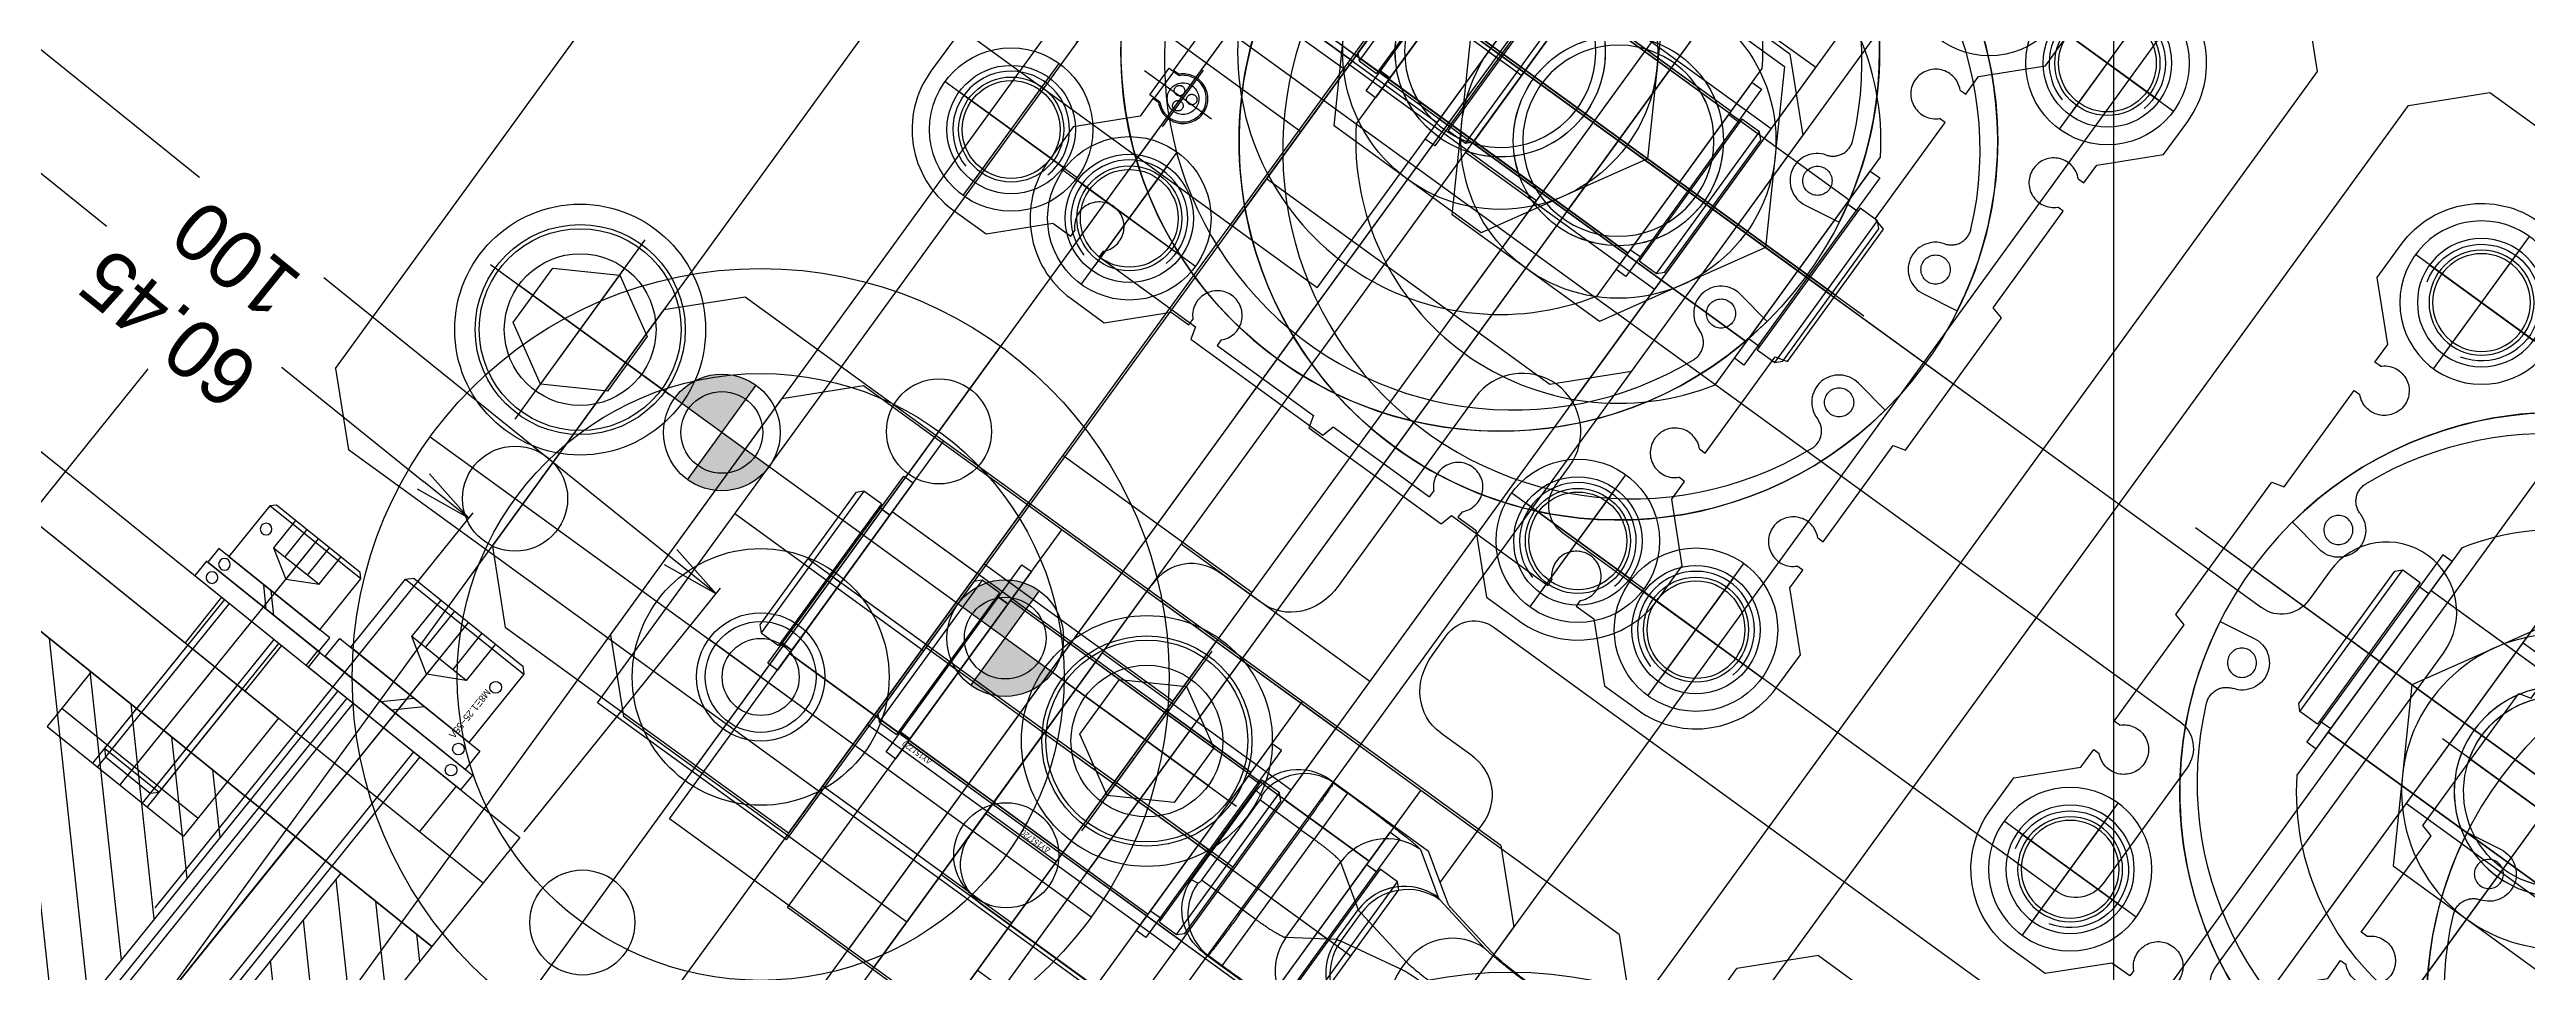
# Model space of a CAD drawing. Header units: millimetres. Extents: x 10462777 to 22643323, y 453826 to 1389191.
# Drawn here: x 11278821.9 to 11279034.1, y 585099.3 to 585178.3 of the extents above; entities that cross this region are included whole.
import ezdxf
from ezdxf.enums import TextEntityAlignment as Align

# ---------------------------------------------------------------- set-up
doc = ezdxf.new("R2010")
doc.units = ezdxf.units.MM
doc.header["$LTSCALE"] = 200
doc.header["$MEASUREMENT"] = 0
doc.header["$PDMODE"] = 35
doc.header["$PDSIZE"] = -5
for name, pattern in [('CENTER', [2, 1.25, -0.25, 0.25, -0.25]), ('HIDDEN', [3.75, 2.5, -1.25]), ('PHANTOM', [2.5, 1.25, -0.25, 0.25, -0.25, 0.25, -0.25]), ('PHANTOM2', [31.75, 15.875, -3.175, 3.175, -3.175, 3.175, -3.175])]:
    doc.linetypes.add(name, pattern=pattern)
doc.layers.get('0').update_dxf_attribs({"linetype": 'CONTINUOUS'})
doc.layers.get('DEFPOINTS').update_dxf_attribs({"linetype": 'CONTINUOUS'})
for name, color, linetype in [('1', 1, 'CENTER'), ('5', 4, 'CONTINUOUS'), ('BOM', 6, 'CONTINUOUS'), ('BOM-T', 4, 'CONTINUOUS'), ('CENTER', 1, 'CONTINUOUS'), ('CL', 3, 'CONTINUOUS'), ('DR1438-001-009-000', 7, 'CONTINUOUS'), ('DR1438-001-010-000', 7, 'CONTINUOUS'), ('DR1438-001-010-001', 7, 'CONTINUOUS'), ('DR1501-002-005-002', 7, 'CONTINUOUS'), ('HIDDEN', 7, 'HIDDEN'), ('HL', 2, 'HIDDEN'), ('THIN', 3, 'CONTINUOUS'), ('V', 6, 'PHANTOM2')]:
    doc.layers.add(name, color=color, linetype=linetype)
doc.layers.add('LAYOUT', color=8, linetype='CONTINUOUS', lineweight=25)
doc.styles.get("Standard").update_dxf_attribs({"font": 'SYMBOL'})
doc.dimstyles.new('DS ROBOTEC', dxfattribs={"dimscale": 0, "dimtxt": 2.5, "dimasz": 2.5, "dimexe": 0.3, "dimexo": 0.3, "dimgap": 0.5, "dimtad": 1, "dimzin": 9, "dimdsep": 46, "dimtxsty": 'Standard', "dimblk": 'OPEN', "dimcen": 0, "dimclrd": 4, "dimclre": 4, "dimclrt": 110, "dimazin": 2, "dimtm": 1.5, "dimtfac": 1, "dimtmove": 0, "dimatfit": 3, "dimldrblk": 'OPEN', "dimfxl": 1, "dimtfill": 1, "dimtolj": 1, "dimlwd": -1, "dimlwe": -1, "dimarcsym": 0})

# ---------------------------------------------------------------- blocks, each defined once
blk = doc.blocks.new('A$C64415E36')
at = {"layer": 'DR1438-001-009-000'}
h = blk.add_hatch(dxfattribs=at)
h.set_pattern_fill('ANSI31', color=3)
h.set_pattern_definition([(45, (-38823.7765, -495.9302), (-2.24506403, 2.24506403), [])])
h.paths.add_polyline_path([(0, 100), (0, 90), (25, 90), (25, 100)])
h.paths.add_polyline_path([(0, 20), (25, 20), (25, 80), (0, 80)])
h.paths.add_polyline_path([(25, 0), (25, 10), (0, 10), (0, 0)])
for q in [(25, 100), (0, 0)]:
    blk.add_line((25, 0), q, dxfattribs=at)
at = {"layer": 'DR1438-001-009-000', "color": 2, "linetype": 'HIDDEN'}
for p, q in [((25, 20), (0, 20)), ((25, 10), (0, 10))]:
    blk.add_line(p, q, dxfattribs=at)
at = {"layer": 'DR1438-001-009-000', "color": 1, "linetype": 'CENTER'}
blk.add_line((0, 15), (25, 15), dxfattribs=at)
blk = doc.blocks.new('MCLBM1')
at = {"layer": 'BOM', "color": 0}
blk.add_circle((0, 0), 0.5, dxfattribs=at)
at = {"flags": 10}
blk.add_attdef('BM', text='', height=0.5, dxfattribs=at).set_placement((0, 0), align=Align.MIDDLE)
at = {"flags": 9}
for tag, p in [('NAME', (0, -1)), ('ENAME', (0, -2)), ('SPEC', (0, -3)), ('MATERIAL', (0, -4)), ('WEIGHT', (0, -6)), ('REMARK', (0, -5)), ('USER1', (0, -8)), ('PRICE', (0, -7)), ('USER2', (0, -9)), ('USER3', (0, -10)), ('USER4', (0, -11)), ('USER5', (0, -12)), ('USER6', (0, -13))]:
    blk.add_attdef(tag, p, '', height=0.5, dxfattribs=at)
blk = doc.blocks.new('A$C655773BF')
for p, q in [((0.5, 2), (0.5, 15)), ((62.32, 12.5), (62.32, 4.5)), ((10, 8.07), (8, 10.07)), ((10, 6.93), (8, 8.93))]:
    blk.add_line(p, q)
for points in [[(10, 17), (11.6, 17), (11.6, 0), (10, 0)], [(8, 2), (0.5, 2), (0, 2.5), (0, 14.5), (0.5, 15), (8, 15)], [(8, 16.2), (10, 16.2), (10, 0.8), (8, 0.8)]]:
    blk.add_lwpolyline(points, close=True)
blk.add_lwpolyline([(11.6, 12.5), (62.32, 12.5), (63, 11.82), (63, 5.18), (62.32, 4.5), (11.6, 4.5)])
at = {"layer": 'CENTER'}
for q in [(5.73, 8.5), (63, 8.5)]:
    blk.add_line((0, 8.5), q, dxfattribs=at)
at = {"layer": 'HIDDEN'}
blk.add_line((4, 11.5), (4, 5.5), dxfattribs=at)
for points in [[(0, 11.5), (4, 11.5), (5.73, 8.5), (5.73, 8.5), (4, 5.5), (0, 5.5)], [(0, 10), (4, 10)], [(4, 7), (0, 7)]]:
    blk.add_lwpolyline(points, dxfattribs=at)
at = {"layer": 'THIN'}
for p, q in [((11.6, 11.82), (63, 11.82)), ((11.6, 5.18), (63, 5.18))]:
    blk.add_line(p, q, dxfattribs=at)
at = {"layer": 'BOM'}
for p in [(9, 14.66), (10.8, 15.3), (2.88, 13.83)]:
    blk.add_blockref('MCLBM1', p, dxfattribs=at)
at = {"layer": 'BOM-T', "color": 4}
blk.add_text('M8X1.25-55L', height=0.6, dxfattribs=at).set_placement((3.48, 13.53), align=Align.MIDDLE_LEFT)
blk = doc.blocks.new('A$C1DB31627')
for p, q in [((0.4, 1.25), (0.4, 11.25)), ((25.46, 9.25), (25.46, 3.25)), ((7.5, 5.92), (6, 7.42)), ((7.5, 5.08), (6, 6.58))]:
    blk.add_line(p, q)
for points in [[(6, 1.25), (0.4, 1.25), (0, 1.65), (0, 10.85), (0.4, 11.25), (6, 11.25)], [(6, 12.35), (7.5, 12.35), (7.5, 0.15), (6, 0.15)], [(7.5, 12.5), (9.1, 12.5), (9.1, 0), (7.5, 0)]]:
    blk.add_lwpolyline(points, close=True)
blk.add_lwpolyline([(9.1, 9.25), (25.46, 9.25), (26, 8.71), (26, 3.79), (25.46, 3.25), (9.1, 3.25)])
at = {"layer": 'CENTER'}
for q in [(4.44, 6.25), (26, 6.25)]:
    blk.add_line((0, 6.25), q, dxfattribs=at)
at = {"layer": 'HIDDEN'}
blk.add_line((3, 8.75), (3, 3.75), dxfattribs=at)
for points in [[(0, 8.75), (3, 8.75), (4.44, 6.25), (4.44, 6.25), (3, 3.75), (0, 3.75)], [(0, 7.5), (3, 7.5)], [(3, 5), (0, 5)]]:
    blk.add_lwpolyline(points, dxfattribs=at)
at = {"layer": 'THIN'}
for p, q in [((9.1, 8.71), (26, 8.71)), ((9.1, 3.79), (26, 3.79))]:
    blk.add_line(p, q, dxfattribs=at)
at = {"layer": 'BOM'}
for p in [(2.16, 10.25), (6.75, 11.13), (8.3, 11.25)]:
    blk.add_blockref('MCLBM1', p, dxfattribs=at)
blk = doc.blocks.new('_OPEN')
at = {"color": 0, "linetype": 'ByBlock'}
for p, q in [((-1, 0.167), (0, 0)), ((0, 0), (-1, -0.167)), ((0, 0), (-1, 0))]:
    blk.add_line(p, q, dxfattribs=at)
blk = doc.blocks.new('*D176')
at = {"color": 4, "linetype": 'ByBlock', "transparency": 16777216}
for p, q in [((11471506.23, 501828.22), (11471549.68, 501828.22)), ((11471549.08, 501823.22), (11471549.08, 501772.77)), ((11471506.22, 501767.77), (11471549.68, 501767.77))]:
    blk.add_line(p, q, dxfattribs=at)
at = {"layer": 'DEFPOINTS', "color": 0, "transparency": 16777216}
for p in [(11471505.63, 501828.22, 42), (11471505.62, 501767.77, 42), (11471549.08, 501767.77)]:
    blk.add_point(p, dxfattribs=at)
at = {"color": 4, "transparency": 16777216, "xscale": 5, "yscale": 5, "zscale": 5}
for p, rotation in [((11471549.08, 501828.22), 90), ((11471549.08, 501767.77), 270)]:
    blk.add_blockref('_OPEN', p, dxfattribs=dict(at, rotation=rotation))
at = {"color": 110, "transparency": 16777216, "insert": (11471545.58, 501798), "char_height": 5, "attachment_point": 5, "rotation": 90, "bg_fill": 3, "box_fill_scale": 1.25, "bg_fill_color": 256, "bg_fill_true_color": 13158600, "bg_fill_transparency": 0}
blk.add_mtext('\\A1;60.45', dxfattribs=at)
blk = doc.blocks.new('*D177')
at = {"color": 4, "linetype": 'ByBlock', "transparency": 16777216}
for p, q in [((11471531.11, 501847.22), (11471557.92, 501847.22)), ((11471557.32, 501752.22), (11471557.32, 501842.22)), ((11471531.11, 501747.22), (11471557.92, 501747.22))]:
    blk.add_line(p, q, dxfattribs=at)
at = {"layer": 'DEFPOINTS', "color": 0, "transparency": 16777216}
for p in [(11471530.51, 501847.22, -0.49), (11471557.32, 501847.22), (11471530.51, 501747.22, -0.49)]:
    blk.add_point(p, dxfattribs=at)
at = {"color": 4, "transparency": 16777216, "xscale": 5, "yscale": 5, "zscale": 5}
for p, rotation in [((11471557.32, 501847.22), 90), ((11471557.32, 501747.22), 270)]:
    blk.add_blockref('_OPEN', p, dxfattribs=dict(at, rotation=rotation))
at = {"color": 110, "transparency": 16777216, "insert": (11471553.82, 501797.22), "char_height": 5, "attachment_point": 5, "rotation": 90, "bg_fill": 3, "box_fill_scale": 1.25, "bg_fill_color": 256, "bg_fill_true_color": 13158600, "bg_fill_transparency": 0}
blk.add_mtext('\\A1;100', dxfattribs=at)
blk = doc.blocks.new('A$C363B129D')
at = {"layer": 'DR1438-001-010-001'}
for p, q in [((13, 55, -0.49), (0, 55, -0.49)), ((0, 55, -42.48), (0, 40, -42.48)), ((2, 55, -42.48), (2, 40, -42.48)), ((13, 55, -0.49), (13, 0, -0.49)), ((6, 40, -0.49), (0, 40, -0.49)), ((6, 40, -0.49), (6, 15, -0.49)), ((0, 15, -42.48), (0, 0, -42.48)), ((6, 15, -0.49), (0, 15, -0.49)), ((2, 15, -42.48), (2, 0, -42.48)), ((13, 0, -0.49), (0, 0, -0.49))]:
    blk.add_line(p, q, dxfattribs=at)
at = {"layer": 'DR1438-001-010-001', "color": 2, "linetype": 'HIDDEN'}
for p, q in [((13, 51, -0.49), (0, 51, -0.49)), ((13, 50.46, -0.49), (0, 50.46, -0.49)), ((13, 45.54, -0.49), (0, 45.54, -0.49)), ((13, 45, -0.49), (0, 45, -0.49)), ((13, 10, -0.49), (0, 10, -0.49)), ((13, 9.46, -0.49), (0, 9.46, -0.49)), ((13, 4.54, -0.49), (0, 4.54, -0.49)), ((13, 4, -0.49), (0, 4, -0.49))]:
    blk.add_line(p, q, dxfattribs=at)
at = {"layer": 'DR1438-001-010-001', "color": 1, "linetype": 'CENTER'}
for p, q in [((13, 48, -0.49), (0, 48, -0.49)), ((13, 7, -0.49), (0, 7, -0.49))]:
    blk.add_line(p, q, dxfattribs=at)
blk = doc.blocks.new('A$C321A0869')
at = {"layer": '1', "color": 155, "linetype": 'Continuous'}
for p, q in [((439, 386.36), (439, 383.26)), ((451, 353.26), (451, 386.36)), ((436.1, 380.36), (281.83, 380.36)), ((103.9, 368.36), (436.1, 368.36)), ((439, 365.47), (439, 353.26)), ((371, 355.36), (371, 335.39)), ((381, 353.26), (381, 355.36)), ((436.1, 350.36), (383.9, 350.36)), ((383.9, 340.36), (463.1, 340.36)), ((381, 335.39), (381, 337.47)), ((366.49, 330.36), (362.33, 330.36)), ((388.67, 330.36), (385.51, 330.36)), ((358, 326.03), (358, 299.69)), ((393, 319.97), (393, 326.03)), ((380.23, 321.56), (380.57, 321.51)), ((380.23, 321.56), (390.61, 321.56)), ((380.57, 321.51), (382.07, 321.51)), ((382.07, 321.51), (382.07, 316.61)), ((389.96, 321.25), (393.59, 318.83)), ((394.69, 318.84), (390.61, 321.56)), ((393.88, 318.74), (399.45, 317.64)), ((400.54, 317.65), (394.96, 318.76)), ((375.61, 307.64), (375.61, 317.09)), ((375.61, 317.09), (376.22, 317.01)), ((380.67, 316.61), (376.33, 316.61)), ((376.33, 316.61), (376.33, 308.12)), ((380.67, 316.61), (380.67, 308.12)), ((380.67, 316.61), (382.07, 316.61)), ((382.07, 308.12), (382.07, 316.61)), ((385.07, 308.38), (385.07, 316.35)), ((385.07, 316.35), (388.69, 313.94)), ((388.69, 310.79), (388.69, 313.94)), ((389.05, 310.88), (389.05, 313.85)), ((389.05, 313.85), (394.63, 312.74)), ((394.63, 311.99), (389.05, 310.88)), ((394.63, 311.99), (394.63, 312.74)), ((388.69, 310.79), (385.07, 308.38)), ((380.67, 308.12), (376.33, 308.12)), ((382.07, 308.12), (380.67, 308.12)), ((382.07, 303.22), (382.07, 308.12)), ((376.22, 307.72), (375.61, 307.64)), ((380.57, 303.22), (380.23, 303.17)), ((380.23, 303.17), (390.61, 303.17)), ((382.07, 303.22), (380.57, 303.22)), ((362.33, 295.36), (381, 295.36))]:
    blk.add_line(p, q, dxfattribs=at)
for centre, radius in [((445, 386.36), 6), ((376, 355.36), 5)]:
    blk.add_arc(centre, radius, 0, 180, dxfattribs=at)
at = {"layer": '1', "color": 155, "linetype": 'Continuous', "extrusion": (0, 0, -1)}
for centre, major_axis, ratio, start_param, end_param in [((435.89, 383.47), (-2.27, 2.27), 0.935113, 2.389713, 3.893472), ((435.89, 365.26), (-2.27, -2.27), 0.935113, 2.389713, 3.893472), ((384.11, 353.47), (2.27, 2.27), 0.935113, 2.389713, 3.893472), ((435.89, 353.47), (-2.27, 2.27), 0.935113, 2.389713, 3.893472), ((454.11, 353.47), (2.27, 2.27), 0.935113, 2.389713, 3.893472), ((384.11, 337.26), (2.27, -2.27), 0.935113, 2.389713, 3.893472), ((365.82, 336.14), (-2.5, 5.38), 0.84361, 2.073745, 3.514768), ((386.18, 336.14), (-2.5, -5.38), 0.84361, 5.91001, 7.351033), ((380.27, 317.05), (4.62, -0.6), 0.965377, 3.016436, 4.5782), ((414.66, 318.88), (-20, 0), 0.034921, 6.108652, 6.230825), ((410.38, 317.71), (-10, 0), 0.034921, 4.902671, 6.108652), ((380.27, 307.68), (-4.62, -0.6), 0.965377, 4.846578, 6.408341)]:
    blk.add_ellipse(centre, major_axis=major_axis, ratio=ratio, start_param=start_param, end_param=end_param, dxfattribs=at)
at = {"layer": '1', "color": 155, "linetype": 'Continuous'}
for centre, major_axis, ratio, start_param, end_param in [((363.77, 324.59), (4.56, -4.56), 0.774597, 2.482535, 3.800651), ((387.23, 324.59), (-4.56, -4.56), 0.774597, 2.482535, 3.800651), ((380.57, 317.01), (0.58, 4.46), 0.965377, 0.134189, 1.695952), ((389.96, 316.35), (2.72, 4.08), 0.998023, 0.588682, 2.157652), ((393.59, 313.94), (2.72, 4.08), 0.998023, 0.588682, 2.157652), ((393.88, 313.85), (0.95, 4.81), 0.984226, 0.198568, 1.763304), ((399.45, 312.74), (0.95, 4.81), 0.984226, 0.198568, 1.763304), ((399.45, 311.99), (0.95, -4.81), 0.984226, 4.519881, 6.084617), ((393.59, 310.79), (2.72, -4.08), 0.998023, 4.125534, 5.694504), ((393.88, 310.88), (0.95, -4.81), 0.984226, 4.519881, 6.084617), ((389.96, 308.38), (2.72, -4.08), 0.998023, 4.125534, 5.694504), ((380.57, 307.72), (0.58, -4.46), 0.965377, 4.587233, 6.148996), ((363.77, 301.14), (4.56, 4.56), 0.774597, 2.482535, 3.800651)]:
    blk.add_ellipse(centre, major_axis=major_axis, ratio=ratio, start_param=start_param, end_param=end_param, dxfattribs=at)
for points in [[(380.57, 321.51), (380.58, 321.5), (380.58, 321.47), (380.6, 321.35), (380.61, 321.16), (380.62, 320.91), (380.63, 320.59), (380.64, 320.23), (380.65, 319.81), (380.66, 319.35), (380.66, 318.85), (380.67, 318.32), (380.67, 317.76), (380.67, 317.19), (380.67, 316.81), (380.67, 316.61)], [(393.59, 318.83), (393.6, 318.82), (393.64, 318.8), (393.74, 318.77), (393.83, 318.75), (393.88, 318.74)], [(376.22, 317.01), (376.23, 317.01), (376.24, 317.01), (376.25, 317), (376.26, 316.98), (376.27, 316.96), (376.28, 316.94), (376.29, 316.91), (376.3, 316.87), (376.31, 316.84), (376.32, 316.8), (376.32, 316.75), (376.33, 316.71), (376.33, 316.66), (376.33, 316.63), (376.33, 316.61)], [(382.07, 316.61), (382.18, 316.61), (382.39, 316.61), (382.72, 316.61), (383.03, 316.6), (383.34, 316.59), (383.62, 316.57), (383.89, 316.56), (384.14, 316.54), (384.37, 316.52), (384.56, 316.49), (384.73, 316.47), (384.87, 316.44), (384.97, 316.41), (385.04, 316.38), (385.06, 316.36), (385.07, 316.35)], [(399.45, 317.64), (399.51, 317.63), (399.66, 317.61), (399.98, 317.57), (400.39, 317.54), (400.88, 317.51), (401.46, 317.48), (402.11, 317.45), (402.83, 317.42), (403.62, 317.4), (404.46, 317.38), (405.36, 317.36), (406.3, 317.35), (407.28, 317.34), (408.28, 317.33), (408.96, 317.32), (409.3, 317.32)], [(388.69, 313.94), (388.71, 313.93), (388.76, 313.91), (388.88, 313.88), (388.99, 313.86), (389.05, 313.85)], [(394.63, 312.74), (394.71, 312.73), (394.93, 312.71), (395.39, 312.67), (395.98, 312.64), (396.7, 312.61), (397.53, 312.58), (398.48, 312.55), (399.52, 312.53), (400.67, 312.5), (401.89, 312.48), (403.19, 312.46), (404.56, 312.45), (405.97, 312.44), (407.42, 312.43), (408.89, 312.42), (409.89, 312.42), (410.38, 312.42)], [(410.38, 312.31), (409.89, 312.31), (408.89, 312.31), (407.42, 312.3), (405.97, 312.29), (404.56, 312.28), (403.19, 312.27), (401.89, 312.25), (400.67, 312.23), (399.52, 312.2), (398.48, 312.18), (397.53, 312.15), (396.7, 312.12), (395.98, 312.09), (395.39, 312.06), (394.93, 312.02), (394.71, 312), (394.63, 311.99)], [(389.05, 310.88), (388.99, 310.87), (388.88, 310.85), (388.76, 310.82), (388.71, 310.8), (388.69, 310.79)], [(376.33, 308.12), (376.33, 308.1), (376.33, 308.07), (376.33, 308.02), (376.32, 307.98), (376.32, 307.93), (376.31, 307.89), (376.3, 307.85), (376.29, 307.82), (376.28, 307.79), (376.27, 307.77), (376.26, 307.74), (376.25, 307.73), (376.24, 307.72), (376.23, 307.72), (376.22, 307.72)], [(380.67, 308.12), (380.67, 307.92), (380.67, 307.54), (380.67, 306.97), (380.67, 306.41), (380.66, 305.88), (380.66, 305.38), (380.65, 304.92), (380.64, 304.5), (380.63, 304.13), (380.62, 303.82), (380.61, 303.57), (380.6, 303.38), (380.58, 303.26), (380.58, 303.23), (380.57, 303.22)], [(385.07, 308.38), (385.06, 308.37), (385.04, 308.35), (384.97, 308.32), (384.87, 308.29), (384.73, 308.26), (384.56, 308.24), (384.37, 308.21), (384.14, 308.19), (383.89, 308.17), (383.62, 308.15), (383.34, 308.14), (383.03, 308.13), (382.72, 308.12), (382.39, 308.12), (382.18, 308.12), (382.07, 308.12)]]:
    blk.add_open_spline(points, degree=3, dxfattribs=at)
for points, knots in [([(382.07, 321.51), (382.36, 321.51), (382.92, 321.51), (383.76, 321.51), (384.58, 321.5), (385.11, 321.49), (385.36, 321.49)], [0, 0, 0, 0, 0.252802, 0.505605, 0.758407, 1, 1, 1, 1]), ([(385.36, 321.49), (385.37, 321.49), (385.64, 321.48), (386.16, 321.47), (386.87, 321.45), (387.52, 321.44), (388.11, 321.41), (388.63, 321.39), (389.07, 321.36), (389.43, 321.34), (389.71, 321.31), (389.89, 321.28), (389.95, 321.26), (389.96, 321.25)], [0, 0, 0, 0, 0.004415, 0.103973, 0.203532, 0.30309, 0.402649, 0.502207, 0.601766, 0.701324, 0.800883, 0.900441, 1, 1, 1, 1]), ([(385.34, 303.24), (385.09, 303.24), (384.58, 303.23), (383.76, 303.22), (382.92, 303.22), (382.36, 303.22), (382.07, 303.22)], [0, 0, 0, 0, 0.236866, 0.491244, 0.745622, 1, 1, 1, 1])]:
    blk.add_open_spline(points, degree=3, knots=knots, dxfattribs=at)
blk = doc.blocks.new('A$C381A53E2')
at = {"layer": 'V'}
for p, q in [((38.5, 84), (38.5, 0)), ((8.5, 75.5), (8.5, 61.5)), ((19.5, 67.8), (19.5, 74.88)), ((8.5, 73.5), (8.5, 63.5)), ((18.1, 72.8), (20.9, 72.8)), ((16.5, 70.8), (22.5, 70.8)), ((1.5, 68.5), (15.5, 68.5)), ((3.5, 68.5), (13.5, 68.5)), ((0, 38.5), (77, 38.5)), ((8.5, 15.5), (8.5, 1.5)), ((68.5, 15.5), (68.5, 1.5)), ((8.5, 13.5), (8.5, 3.5)), ((68.5, 13.5), (68.5, 3.5)), ((1.5, 8.5), (15.5, 8.5)), ((3.5, 8.5), (13.5, 8.5)), ((61.5, 8.5), (75.5, 8.5)), ((63.5, 8.5), (73.5, 8.5))]:
    blk.add_line(p, q, dxfattribs=at)
blk.add_lwpolyline([(28.03, 72.9), (21, 72.9), (21, 72.3, -2.42), (18, 72.3), (18, 72.9), (16.12, 72.9), (12.02, 77), (8.5, 77, 0.414), (0, 68.5), (0, 64.98), (4.1, 60.88), (4.1, 59), (4.69, 59, -2.42), (4.69, 56), (4.1, 56), (4.1, 45.79), (3, 45.5), (3, 31.5), (4.1, 31.2), (4.1, 21), (4.69, 21, -2.42), (4.69, 18), (4.1, 18), (4.1, 16.12), (0, 12.02), (0, 8.5, 0.414), (8.5, 0), (12.02, 0), (16.12, 4.1), (18, 4.1), (18, 4.69, -2.42), (21, 4.69), (21, 4.1), (31.2, 4.1), (31.5, 3), (45.5, 3), (45.79, 4.1), (56, 4.1), (56, 4.69, -2.42), (59, 4.69), (59, 4.1), (60.88, 4.1), (64.98, 0), (68.5, 0, 0.414), (77, 8.5)], format="xyb", dxfattribs=at)
for points in [[(20.9, 73.3), (20.9, 72.23, -2.448776), (18.1, 72.23), (18.1, 73.3)], [(43.76, 6.43, 0.922), (38.5, 71, 0.922), (33.24, 6.43), (33.77, 9.64, 0.944), (29.24, 10.7, -0.446), (26.88, 9.6, -0.818), (38.5, 67, -0.818), (50.12, 9.6, -0.446), (47.76, 10.7, 0.944), (43.23, 9.64)]]:
    blk.add_lwpolyline(points, format="xyb", close=True, dxfattribs=at)
blk.add_lwpolyline([(25, 30.71), (25, 46.29), (38.5, 54.09), (52, 46.29), (52, 30.71), (38.5, 22.91), (25, 30.71)], dxfattribs=at)
for centre, radius in [((8.5, 68.5), 7), ((8.5, 68.5), 4.5), ((8.5, 68.5), 4.19), ((38.5, 38.5), 32.5), ((19.5, 70.8), 1.35), ((18.75, 70.8), 0.45), ((19.88, 71.45), 0.45), ((19.88, 70.15), 0.45), ((38.5, 38.5), 13.5), ((38.5, 38.5), 9), ((8.5, 8.5), 7), ((68.5, 8.5), 7), ((8.5, 8.5), 4.5), ((68.5, 8.5), 4.5), ((8.5, 8.5), 4.19), ((31.47, 10.02), 1.25), ((45.53, 10.02), 1.25), ((68.5, 8.5), 4.19)]:
    blk.add_circle(centre, radius, dxfattribs=at)
for centre, radius in [((8.5, 68.5), 5), ((38.5, 38.5), 8.19), ((8.5, 8.5), 5), ((68.5, 8.5), 5)]:
    blk.add_arc(centre, radius, 255, 165, dxfattribs=at)
blk = doc.blocks.new('A$C1DFB16BD')
at = {"layer": 'CL'}
for p, q in [((22.5, 0), (22.5, 38)), ((0, 19), (45, 19))]:
    blk.add_line(p, q, dxfattribs=at)
at = {"layer": 'DR1501-002-005-002'}
for p, q in [((10.45, 38), (34.55, 38)), ((2.34, 29), (42.66, 29)), ((2.34, 9), (42.66, 9)), ((10.45, 0), (34.55, 0))]:
    blk.add_line(p, q, dxfattribs=at)
blk.add_circle((22.5, 19), 9, dxfattribs=at)
for start, end in [(122.3875, 237.6125), (302.3875, 57.6125)]:
    blk.add_arc((22.5, 19), 22.5, start, end, dxfattribs=at)
at = {"layer": 'HL'}
for p, q in [((15, 38), (15, 29)), ((30, 38), (30, 29)), ((15, 0), (15, 9)), ((30, 0), (30, 9))]:
    blk.add_line(p, q, dxfattribs=at)
at = {"layer": 'THIN'}
blk.add_arc((22.5, 19), 8.19, 75, 345, dxfattribs=at)
blk = doc.blocks.new('A$C3D036A4C')
at = {"layer": 'DR1501-002-005-002'}
h = blk.add_hatch(color=256, dxfattribs=at)
h.dxf.hatch_style = 1
h.paths.add_polyline_path([(20, 65), (20, 63.5, -0.414214), (23.5, 60), (25, 60, 0.414214)])
h.paths.add_polyline_path([(20, 63.5), (20, 60), (23.5, 60, 0.414214)], flags=17)
h.paths.add_polyline_path([(20, 60), (16.5, 60, 0.414214), (20, 56.5)], flags=17)
h.paths.add_polyline_path([(16.5, 60), (15, 60, 0.414214), (20, 55), (20, 56.5, -0.414214)])
h = blk.add_hatch(color=256, dxfattribs=at)
h.dxf.hatch_style = 1
h.paths.add_polyline_path([(20, 35), (20, 33.5, -0.414214), (23.5, 30), (25, 30, 0.414214)])
h.paths.add_polyline_path([(20, 33.5), (20, 30), (23.5, 30, 0.414214)], flags=17)
h.paths.add_polyline_path([(20, 30), (16.5, 30, 0.414214), (20, 26.5)], flags=17)
h.paths.add_polyline_path([(16.5, 30), (15, 30, 0.414214), (20, 25), (20, 26.5, -0.414214)])
at = {"layer": 'CL'}
for p, q in [((20, 8.5), (20, 81.5)), ((13.5, 75), (26.5, 75)), ((85, 26), (85, 64)), ((15, 60), (25, 60)), ((0, 45), (100, 45)), ((15, 30), (25, 30)), ((13.5, 15), (26.5, 15))]:
    blk.add_line(p, q, dxfattribs=at)
at = {"layer": 'DR1501-002-005-002'}
for p, q in [((5, 90), (0, 85)), ((5, 90), (95, 90)), ((100, 85), (95, 90)), ((0, 5), (0, 85)), ((100, 5), (100, 85)), ((60, 26), (60, 64)), ((60, 64), (100, 64)), ((60, 55), (100, 55)), ((60, 35), (100, 35)), ((60, 26), (100, 26)), ((100, 5), (95, 0)), ((5, 0), (95, 0))]:
    blk.add_line(p, q, dxfattribs=at)
for centre, radius in [((20, 75), 6.5), ((20, 60), 3.5), ((20, 30), 3.5), ((20, 15), 6.5)]:
    blk.add_circle(centre, radius, dxfattribs=at)
at = {"layer": 'HL'}
for p, q in [((77.5, 55), (77.5, 64)), ((92.5, 55), (92.5, 64)), ((77.5, 35), (77.5, 26)), ((92.5, 35), (92.5, 26))]:
    blk.add_line(p, q, dxfattribs=at)
for centre in [(20, 60), (20, 30)]:
    blk.add_circle(centre, 5, dxfattribs=at)
blk = doc.blocks.new('A$C148D47CC')
at = {"layer": '5'}
for p, q in [((82.5, 0), (82.5, 20)), ((97.5, 0), (97.5, 20)), ((152.5, 0), (152.5, 20)), ((167.5, 0), (167.5, 20))]:
    blk.add_line(p, q, dxfattribs=at)
at = {"layer": 'CL'}
for p, q in [((90, 0), (90, 20)), ((160, 0), (160, 20)), ((10, 4.5), (10, 15.5)), ((0, 10), (175, 10))]:
    blk.add_line(p, q, dxfattribs=at)
at = {"layer": 'DR1501-002-005-002'}
for p, q in [((0, 0), (0, 20)), ((0, 20), (175, 20)), ((20, 0), (20, 20)), ((75, 0), (75, 20)), ((110, 0), (110, 20)), ((175, 0), (175, 20)), ((0, 0), (175, 0))]:
    blk.add_line(p, q, dxfattribs=at)
blk.add_circle((10, 10), 3.3, dxfattribs=at)
at = {"layer": 'HL'}
for p, q in [((81.5, 0), (81.5, 20)), ((98.5, 0), (98.5, 20)), ((151.5, 0), (151.5, 20)), ((168.5, 0), (168.5, 20))]:
    blk.add_line(p, q, dxfattribs=at)
blk.add_circle((10, 10), 5.5, dxfattribs=at)
blk = doc.blocks.new('A$C69DB7109')
at = {"layer": '5'}
for p, q in [((7.5, -55), (7.5, -35)), ((22.5, -55), (22.5, -35))]:
    blk.add_line(p, q, dxfattribs=at)
at = {"layer": 'CL'}
for p, q in [((55, -20.5), (55, -9.5)), ((85, -80.5), (85, -9.5)), ((49.5, -15), (60.5, -15)), ((15, -55), (15, -35)), ((-10, -45), (130, -45)), ((55, -80.5), (55, -69.5)), ((115, -80.5), (115, -69.5)), ((49.5, -75), (60.5, -75)), ((109.5, -75), (120.5, -75))]:
    blk.add_line(p, q, dxfattribs=at)
at = {"layer": 'DR1501-002-005-002'}
for p, q in [((0, 0), (-5, -5)), ((0, 0), (125, 0)), ((-5, -35), (-5, -5)), ((130, -85), (130, -5)), ((-5, -35), (30, -35)), ((0, -55), (0, -35)), ((30, -55), (30, -35)), ((-5, -55), (30, -55)), ((-5, -85), (-5, -55)), ((0, -90), (-5, -85)), ((125, -90), (130, -85)), ((0, -90), (125, -90))]:
    blk.add_line(p, q, dxfattribs=at)
for centre in [(55, -15), (55, -75), (115, -75)]:
    blk.add_circle(centre, 5.5, dxfattribs=at)
at = {"layer": 'HL'}
for p, q in [((6.5, -55), (6.5, -35)), ((23.5, -55), (23.5, -35))]:
    blk.add_line(p, q, dxfattribs=at)
at = {"layer": 'DR1501-002-005-002', "oblique": 8, "width": 0.85}
blk.add_text('DU151720', height=0.5, rotation=90, dxfattribs=at).set_placement((7.31, -41.32))
blk = doc.blocks.new('A$C46232C3D')
at = {"layer": 'CENTER'}
for p, q in [((3.5, 7.5), (2.35, 7.5)), ((41.5, 7.5), (42.65, 7.5))]:
    blk.add_line(p, q, dxfattribs=at)
at = {"layer": 'CL'}
for p, q in [((22.5, 15), (22.5, 0)), ((0, 7.5), (45, 7.5))]:
    blk.add_line(p, q, dxfattribs=at)
at = {"layer": 'DR1501-002-005-002'}
for p, q in [((0.5, 15), (0, 14.5)), ((2.35, 15), (0.5, 15)), ((0.5, 15), (0.5, 0)), ((2.35, 0), (2.35, 15)), ((41.5, 15), (3.5, 15)), ((3.5, 15), (3.5, 0)), ((3.5, 15), (3.5, 0)), ((41.5, 15), (41.5, 0)), ((41.5, 15), (41.5, 0)), ((44.5, 15), (42.65, 15)), ((42.65, 0), (42.65, 15)), ((45, 14.5), (44.5, 15)), ((44.5, 0), (44.5, 15)), ((0, 14.5), (0, 0.5)), ((3.5, 14.65), (2.35, 14.65)), ((41.5, 14.65), (42.65, 14.65)), ((45, 0.5), (45, 14.5)), ((0, 0.5), (0.5, 0)), ((3.5, 0.35), (2.35, 0.35)), ((41.5, 0.35), (42.65, 0.35)), ((44.5, 0), (45, 0.5)), ((0.5, 0), (2.35, 0)), ((3.5, 0), (41.5, 0)), ((42.65, 0), (44.5, 0))]:
    blk.add_line(p, q, dxfattribs=at)
blk = doc.blocks.new('A$C212748E0')
at = {"layer": 'CENTER'}
blk.add_line((9.25, 1), (9.25, 0), dxfattribs=at)
at = {"layer": 'DR1501-002-005-002'}
for p, q in [((0, 1), (19.82, 1)), ((0, 0), (0, 1)), ((2.1, 1), (2.1, 0)), ((16.4, 1), (16.4, 0)), ((19.82, 1), (19.82, 0)), ((19.82, 0), (0, 0))]:
    blk.add_line(p, q, dxfattribs=at)
blk = doc.blocks.new('A$C1D410D33')
at = {"layer": 'DR1501-002-005-002', "rotation": 90}
blk.add_blockref('A$C46232C3D', (16.75, 0), dxfattribs=at)
at = {"layer": 'DR1501-002-005-002'}
for p in [(0, 41.5), (0, 2.5)]:
    blk.add_blockref('A$C212748E0', p, dxfattribs=at)
blk = doc.blocks.new('A$C4F800965')
at = {"layer": 'CL'}
for p, q in [((35, 70), (35, 0)), ((0, 35), (70, 35))]:
    blk.add_line(p, q, dxfattribs=at)
blk.add_circle((35, 35), 26, dxfattribs=at)
at = {"layer": 'DR1501-002-005-002'}
for centre, radius in [((35, 35), 35), ((35, 61), 4.5), ((9, 35), 4.5), ((61, 35), 4.5), ((35, 9), 4.5)]:
    blk.add_circle(centre, radius, dxfattribs=at)
at = {"layer": 'HL'}
for radius in [11, 4.75]:
    blk.add_circle((35, 35), radius, dxfattribs=at)
blk = doc.blocks.new('A$C59BF75ED')
at = {"layer": 'CENTER'}
for p, q in [((50, 84.5), (50, 65.5)), ((40.5, 75), (59.5, 75)), ((50, 24.5), (50, 5.5)), ((40.5, 15), (59.5, 15))]:
    blk.add_line(p, q, dxfattribs=at)
at = {"layer": 'CL'}
blk.add_line((30, 45), (230, 45), dxfattribs=at)
at = {"layer": 'DR1501-002-005-002'}
for points in [[(52.89, 70), (47.11, 70), (44.23, 75), (47.11, 80), (52.89, 80), (55.77, 75), (52.89, 70)], [(52.89, 10), (47.11, 10), (44.23, 15), (47.11, 20), (52.89, 20), (55.77, 15), (52.89, 10)]]:
    blk.add_lwpolyline(points, dxfattribs=at)
for centre, radius in [((50, 75), 10.75), ((50, 75), 9), ((50, 75), 8.65), ((50, 15), 10.75), ((50, 15), 9), ((50, 15), 8.65)]:
    blk.add_circle(centre, radius, dxfattribs=at)
for name, p in [('A$C381A53E2', (146.5, 6.5)), ('A$C3D036A4C', (30, 0)), ('A$C69DB7109', (100, 90)), ('A$C4F800965', (0, 10)), ('A$C1D410D33', (105.75, 22.5)), ('A$C1D410D33', (175.75, 22.5)), ('A$C1DFB16BD', (162.5, 26)), ('A$C148D47CC', (25, 35))]:
    blk.add_blockref(name, p, dxfattribs=at)
blk = doc.blocks.new('A$C01323151')
at = {"layer": 'DR1501-002-005-002', "rotation": 90.00000000000004}
blk.add_blockref('A$C59BF75ED', (444.4, 152.37), dxfattribs=at)
at = {"layer": 'DR1501-002-005-002', "xscale": -1, "rotation": 270}
blk.add_blockref('A$C59BF75ED', (480.15, 152.37), dxfattribs=at)
blk = doc.blocks.new('A$C6B1410A9')
at = {"layer": 'DR1501-002-005-002', "xscale": -1, "rotation": 270}
blk.add_blockref('A$C59BF75ED', (435.06, 152), dxfattribs=at)
at = {"layer": 'DR1501-002-005-002', "rotation": 90.00000000000004}
blk.add_blockref('A$C59BF75ED', (414.4, 149.99), dxfattribs=at)
blk = doc.blocks.new('A$C256B494F')
at = {"layer": 'DR1501-002-005-002', "rotation": 90.00000000000004}
blk.add_blockref('A$C59BF75ED', (468.43, 219.01, -10.03), dxfattribs=at)
at = {"layer": 'DR1501-002-005-002'}
blk.add_blockref('A$C59BF75ED', (475.79, 197.94, -10.03), dxfattribs=at)
blk = doc.blocks.new('A$C7DA30AB0')
at = {"layer": 'LAYOUT', "color": 6, "linetype": 'PHANTOM'}
blk.add_circle((3030.45, 3025.99, 0), 2693.02, dxfattribs=at)
blk = doc.blocks.new('A$C6F7E1649')
at = {"color": 2, "linetype": 'Continuous', "lineweight": -3, "ltscale": 10}
blk.add_line((1330, 895, 0), (770, 895, 0), dxfattribs=at)
blk = doc.blocks.new('A$C63343886')
at = {"layer": 'DR1438-001-010-000'}
for p, q in [((659.734, 584.645, -0.485), (659.734, 484.645, -0.485)), ((671.734, 584.645, -0.485), (671.734, 484.645, -0.485)), ((671.734, 484.645, -0.485), (659.734, 484.645, -0.485))]:
    blk.add_line(p, q, dxfattribs=at)
at = {"layer": 'DR1438-001-010-000', "color": 2, "linetype": 'HIDDEN'}
for p, q in [((666.734, 584.645), (666.734, 484.645)), ((671.734, 517.145, -0.971), (659.734, 517.145, -0.971)), ((671.734, 517.445, -0.485), (666.734, 517.445, -0.485)), ((671.734, 510.845, -0.485), (666.734, 510.845, -0.485)), ((671.734, 504.645, -0.485), (659.734, 504.645, -0.485))]:
    blk.add_line(p, q, dxfattribs=at)
at = {"layer": 'DR1438-001-010-000', "color": 1, "linetype": 'CENTER'}
for p, q in [((683.033, 534.645, -0.485), (650.737, 534.645, -0.485)), ((677.754, 499.645, -0.485), (652.679, 499.645, -0.485))]:
    blk.add_line(p, q, dxfattribs=at)
at = {"layer": 'DR1438-001-010-000', "color": 1}
blk.add_line((671.734, 491.645), (666.734, 491.645), dxfattribs=at)
at = {"xscale": -1}
blk.add_blockref('A$C1DB31627', (680.834, 507.895, -0.485), dxfattribs=at)
at = {"rotation": 180}
blk.add_blockref('A$C655773BF', (683.334, 508.145, 41.514), dxfattribs=at)
at = {"layer": 'DR1438-001-009-000'}
blk.add_blockref('A$C64415E36', (634.734, 484.645, 41.999), dxfattribs=at)
dim = blk.add_linear_dim(base=(690.304, 505.199), p1=(646.852, 565.645, 41.999), p2=(646.846, 505.199, 41.999), angle=90, dimstyle='DS ROBOTEC', override={"dimscale": 2, "dimarcsym": 1})
dim.commit()
dim.dimension.update_dxf_attribs({"geometry": '*D176', "text_midpoint": (686.804, 535.422), "insert": (-11470858.777, -501262.574)})
at = {"layer": 'DR1438-001-010-001'}
blk.add_blockref('A$C363B129D', (653.734, 507.145), dxfattribs=at)
dim = blk.add_linear_dim(base=(698.539, 584.645), p1=(671.734, 484.645, -0.485), p2=(671.734, 584.645, -0.485), angle=90, dimstyle='DS ROBOTEC', override={"dimscale": 2, "dimarcsym": 1})
dim.commit()
dim.dimension.update_dxf_attribs({"geometry": '*D177', "text_midpoint": (695.039, 534.645), "insert": (-11470858.777, -501262.574)})
blk = doc.blocks.new('A$C1F8A417F')
at = {"ltscale": 10}
blk.add_blockref('A$C63343886', (1434.04, 317.24), dxfattribs=at)
for name, p in [('A$C256B494F', (1576.88, 789.02, 10.03)), ('A$C6B1410A9', (1650.72, 788.61)), ('A$C01323151', (1633.38, 786.02))]:
    blk.add_blockref(name, p, dxfattribs=at)
at = {"layer": 'DR1501-002-005-002'}
blk.add_blockref('A$C321A0869', (1664.78, 743.02), dxfattribs=at)

msp = doc.modelspace()

# ---------------------------------------------------------------- block references
at = {"ltscale": 10, "rotation": 324.019764306913}
msp.add_blockref('A$C1F8A417F', (11276651.31599, 585455.73383, 0), dxfattribs=at)

# ---------------------------------------------------------------- next in the draw order: block references
at = {"ltscale": 10, "rotation": 51.1429793073033}
msp.add_blockref('A$C1F8A417F', (11278165.47006, 582967.95012, 0), dxfattribs=at)

# ---------------------------------------------------------------- next in the draw order: block references
at = {"ltscale": 10}
msp.add_blockref('A$C7DA30AB0', (11276684.40366, 580408.4363, 0), dxfattribs=at)

# ---------------------------------------------------------------- next in the draw order: block references
at = {"ltscale": 10, "rotation": 270}
msp.add_blockref('A$C6F7E1649', (11278103.73988, 586135.42309, 0), dxfattribs=at)

doc.saveas('drawing.dxf')
